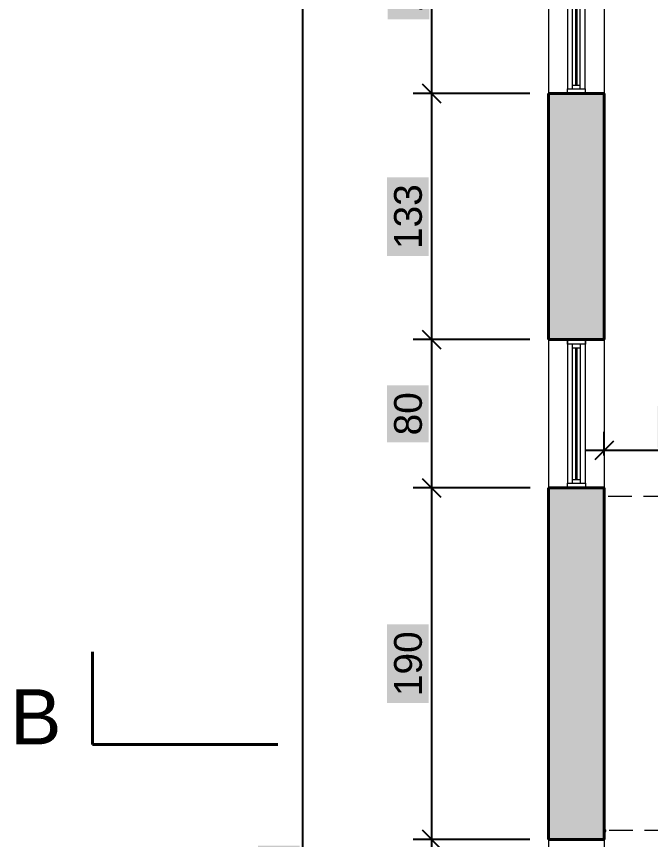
# Model space of a CAD drawing. Header units: inches. Extents: x 4350 to 28384, y -6772 to 993.
# Drawn here: x 23935.2 to 24277.3, y -3611.4 to -3167.4 of the extents above; entities that cross this region are included whole.
import ezdxf

# ---------------------------------------------------------------- set-up
doc = ezdxf.new("R2010")
doc.units = ezdxf.units.IN
doc.header["$MEASUREMENT"] = 0
doc.linetypes.add('TRATTEGGIATA2', pattern=[9.525, 6.35, -3.175])
for name, color, linetype, lineweight in [('INFISSI', 4, 'Continuous', 18), ('MURATURA_section_wall', 7, 'Continuous', 40), ('QUOTE', 3, 'Continuous', 9)]:
    doc.layers.add(name, color=color, linetype=linetype, lineweight=lineweight)
doc.styles.get("Standard").update_dxf_attribs({"font": 'arial.ttf'})
doc.dimstyles.new('ook', dxfattribs={"dimtxt": 15, "dimasz": 10, "dimexe": 10, "dimexo": 10, "dimgap": 5, "dimtad": 1, "dimtoh": 1, "dimdec": 0, "dimzin": 0, "dimdsep": 46, "dimtxsty": 'Standard', "dimblk": 'OBLIQUE', "dimcen": 0.09, "dimdle": 10, "dimadec": 0, "dimazin": 0, "dimtfac": 1, "dimtdec": 0, "dimtofl": 0, "dimtmove": 0, "dimatfit": 3, "dimldrblk": 'OBLIQUE', "dimfxl": 1, "dimtfill": 2, "dimtfillclr": 1, "dimtolj": 1, "dimtzin": 0, "dimarcsym": 0})

# ---------------------------------------------------------------- blocks, each defined once
blk = doc.blocks.new('_Oblique')
at = {"color": 0, "linetype": 'ByBlock', "lineweight": -2}
blk.add_line((-0.5, -0.5), (0.5, 0.5), dxfattribs=at)
blk = doc.blocks.new('*D41')
at = {"layer": 'Defpoints', "color": 0, "transparency": 16777216}
for p in [(24222.04, -2997.18), (24089.52, -4286.48), (24222.25, -4286.48)]:
    blk.add_point(p, dxfattribs=at)
at = {"layer": 'QUOTE', "color": 0, "lineweight": -2, "transparency": 16777216}
for p, q in [((24089.52, -2987.18), (24089.52, -4296.48)), ((24212.04, -2997.18), (24079.52, -2997.18)), ((24212.25, -4286.48), (24079.52, -4286.48))]:
    blk.add_line(p, q, dxfattribs=at)
at = {"layer": 'QUOTE', "color": 0, "lineweight": -2, "transparency": 16777216, "xscale": 10, "yscale": 10, "zscale": 10}
for p, rotation in [((24089.52, -2997.18), 90), ((24089.52, -4286.48), 270)]:
    blk.add_blockref('_Oblique', p, dxfattribs=dict(at, rotation=rotation))
at = {"layer": 'QUOTE', "color": 0, "transparency": 16777216, "insert": (24076.85, -3641.83), "char_height": 15, "attachment_point": 5, "rotation": 90, "bg_fill": 1, "box_fill_scale": 1.25, "bg_fill_color": 1, "bg_fill_transparency": 0}
blk.add_mtext('\\A1;1300', dxfattribs=at)
blk = doc.blocks.new('*D48')
at = {"layer": 'Defpoints', "color": 0, "transparency": 16777216}
for p in [(24222.25, -3209.01), (24159.19, -3341.74), (24222.25, -3341.74)]:
    blk.add_point(p, dxfattribs=at)
at = {"layer": 'QUOTE', "color": 0, "lineweight": -2, "transparency": 16777216}
for p, q in [((24159.19, -3199.01), (24159.19, -3351.74)), ((24212.25, -3209.01), (24149.19, -3209.01)), ((24212.25, -3341.74), (24149.19, -3341.74))]:
    blk.add_line(p, q, dxfattribs=at)
at = {"layer": 'QUOTE', "color": 0, "lineweight": -2, "transparency": 16777216, "xscale": 10, "yscale": 10, "zscale": 10}
for p, rotation in [((24159.19, -3209.01), 90), ((24159.19, -3341.74), 270)]:
    blk.add_blockref('_Oblique', p, dxfattribs=dict(at, rotation=rotation))
at = {"layer": 'QUOTE', "color": 0, "transparency": 16777216, "insert": (24146.52, -3275.38), "char_height": 15, "attachment_point": 5, "rotation": 90, "bg_fill": 1, "box_fill_scale": 1.25, "bg_fill_color": 1, "bg_fill_transparency": 0}
blk.add_mtext('\\A1;133', dxfattribs=at)
blk = doc.blocks.new('*D49')
at = {"layer": 'Defpoints', "color": 0, "transparency": 16777216}
for p in [(24222.33, -3421.74), (24159.19, -3611.39), (24222.25, -3611.39)]:
    blk.add_point(p, dxfattribs=at)
at = {"layer": 'QUOTE', "color": 0, "lineweight": -2, "transparency": 16777216}
for p, q in [((24159.19, -3411.74), (24159.19, -3621.39)), ((24212.33, -3421.74), (24149.19, -3421.74)), ((24212.25, -3611.39), (24149.19, -3611.39))]:
    blk.add_line(p, q, dxfattribs=at)
at = {"layer": 'QUOTE', "color": 0, "lineweight": -2, "transparency": 16777216, "xscale": 10, "yscale": 10, "zscale": 10}
for p, rotation in [((24159.19, -3421.74), 90), ((24159.19, -3611.39), 270)]:
    blk.add_blockref('_Oblique', p, dxfattribs=dict(at, rotation=rotation))
at = {"layer": 'QUOTE', "color": 0, "transparency": 16777216, "insert": (24146.53, -3516.56), "char_height": 15, "attachment_point": 5, "rotation": 90, "bg_fill": 1, "box_fill_scale": 1.25, "bg_fill_color": 1, "bg_fill_transparency": 0}
blk.add_mtext('\\A1;190', dxfattribs=at)
blk = doc.blocks.new('*D50')
at = {"layer": 'Defpoints', "color": 0, "transparency": 16777216}
for p in [(24222.25, -3611.39), (24159.19, -3952), (24222.25, -3952)]:
    blk.add_point(p, dxfattribs=at)
at = {"layer": 'QUOTE', "color": 0, "lineweight": -2, "transparency": 16777216}
for p, q in [((24159.19, -3601.39), (24159.19, -3962)), ((24212.25, -3611.39), (24149.19, -3611.39)), ((24212.25, -3952), (24149.19, -3952))]:
    blk.add_line(p, q, dxfattribs=at)
at = {"layer": 'QUOTE', "color": 0, "lineweight": -2, "transparency": 16777216, "xscale": 10, "yscale": 10, "zscale": 10}
for p, rotation in [((24159.19, -3611.39), 90), ((24159.19, -3952), 270)]:
    blk.add_blockref('_Oblique', p, dxfattribs=dict(at, rotation=rotation))
at = {"layer": 'QUOTE', "color": 0, "transparency": 16777216, "insert": (24146.52, -3781.7), "char_height": 15, "attachment_point": 5, "rotation": 90, "bg_fill": 1, "box_fill_scale": 1.25, "bg_fill_color": 1, "bg_fill_transparency": 0}
blk.add_mtext('\\A1;341', dxfattribs=at)
blk = doc.blocks.new('*D92')
at = {"layer": 'Defpoints', "color": 0, "transparency": 16777216}
for p in [(24252.33, -3401.53), (24252.33, -3414.27), (24352.25, -3414.27)]:
    blk.add_point(p, dxfattribs=at)
at = {"layer": 'QUOTE', "color": 0, "lineweight": -2, "transparency": 16777216}
for p, q in [((24252.33, -3404.27), (24252.33, -3391.53)), ((24352.25, -3404.27), (24352.25, -3391.53)), ((24362.25, -3401.53), (24242.33, -3401.53))]:
    blk.add_line(p, q, dxfattribs=at)
at = {"layer": 'QUOTE', "color": 0, "lineweight": -2, "transparency": 16777216, "xscale": 10, "yscale": 10, "zscale": 10, "rotation": 180}
blk.add_blockref('_Oblique', (24252.33, -3401.53), dxfattribs=at)
at = {"layer": 'QUOTE', "color": 0, "lineweight": -2, "transparency": 16777216, "xscale": 10, "yscale": 10, "zscale": 10}
blk.add_blockref('_Oblique', (24352.25, -3401.53), dxfattribs=at)
at = {"layer": 'QUOTE', "color": 0, "transparency": 16777216, "insert": (24302.29, -3388.87), "char_height": 15, "attachment_point": 5, "bg_fill": 1, "box_fill_scale": 1.25, "bg_fill_color": 1, "bg_fill_transparency": 0}
blk.add_mtext('\\A1;100', dxfattribs=at)
blk = doc.blocks.new('*D93')
at = {"layer": 'Defpoints', "color": 0, "transparency": 16777216}
for p in [(24222.25, -3086.59), (24159.19, -3209.01), (24222.25, -3209.01)]:
    blk.add_point(p, dxfattribs=at)
at = {"layer": 'QUOTE', "color": 0, "lineweight": -2, "transparency": 16777216}
for p, q in [((24159.19, -3076.59), (24159.19, -3219.01)), ((24212.25, -3086.59), (24149.19, -3086.59)), ((24212.25, -3209.01), (24149.19, -3209.01))]:
    blk.add_line(p, q, dxfattribs=at)
at = {"layer": 'QUOTE', "color": 0, "lineweight": -2, "transparency": 16777216, "xscale": 10, "yscale": 10, "zscale": 10}
for p, rotation in [((24159.19, -3086.59), 90), ((24159.19, -3209.01), 270)]:
    blk.add_blockref('_Oblique', p, dxfattribs=dict(at, rotation=rotation))
at = {"layer": 'QUOTE', "color": 0, "transparency": 16777216, "insert": (24146.66, -3147.8), "char_height": 15, "attachment_point": 5, "rotation": 90, "bg_fill": 1, "box_fill_scale": 1.25, "bg_fill_color": 1, "bg_fill_transparency": 0}
blk.add_mtext('\\A1;122', dxfattribs=at)
blk = doc.blocks.new('*D95')
at = {"layer": 'Defpoints', "color": 0, "transparency": 16777216}
for p in [(24222.25, -3341.74), (24159.19, -3421.74), (24222.33, -3421.74)]:
    blk.add_point(p, dxfattribs=at)
at = {"layer": 'QUOTE', "color": 0, "lineweight": -2, "transparency": 16777216}
for p, q in [((24159.19, -3331.74), (24159.19, -3431.74)), ((24212.25, -3341.74), (24149.19, -3341.74)), ((24212.33, -3421.74), (24149.19, -3421.74))]:
    blk.add_line(p, q, dxfattribs=at)
at = {"layer": 'QUOTE', "color": 0, "lineweight": -2, "transparency": 16777216, "xscale": 10, "yscale": 10, "zscale": 10}
for p, rotation in [((24159.19, -3341.74), 90), ((24159.19, -3421.74), 270)]:
    blk.add_blockref('_Oblique', p, dxfattribs=dict(at, rotation=rotation))
at = {"layer": 'QUOTE', "color": 0, "transparency": 16777216, "insert": (24146.53, -3381.74), "char_height": 15, "attachment_point": 5, "rotation": 90, "bg_fill": 1, "box_fill_scale": 1.25, "bg_fill_color": 1, "bg_fill_transparency": 0}
blk.add_mtext('\\A1;80', dxfattribs=at)

msp = doc.modelspace()

# ---------------------------------------------------------------- hatches: boundary and pattern name
at = {"layer": 'MURATURA_section_wall'}
h = msp.add_hatch(color=256, dxfattribs=at)
h.dxf.hatch_style = 1
h.paths.add_polyline_path([(24252.25, -3209.01), (24222.25, -3209.01), (24222.25, -3341.74), (24232.53, -3341.74), (24232.53, -3341.73), (24232.53, -3341.73), (24242.13, -3341.73), (24252.25, -3341.74)])
h = msp.add_hatch(color=256, dxfattribs=at)
h.dxf.hatch_style = 1
h.paths.add_polyline_path([(24252.25, -3421.74), (24222.33, -3421.74), (24222.25, -3611.39), (24252.25, -3611.39)])

# ---------------------------------------------------------------- linework, layer by layer
at = {"layer": 'INFISSI'}
for p, q in [((24222.25, -3086.59), (24222.25, -3209.01)), ((24232.45, -3086.59), (24232.46, -3206.51)), ((24252.25, -3086.59), (24252.25, -3209.01)), ((24222.25, -3341.74), (24222.33, -3421.74)), ((24232.53, -3341.73), (24232.53, -3419.24)), ((24252.25, -3341.74), (24252.25, -3421.74)), ((24232.53, -3419.24), (24242.13, -3419.24)), ((24232.53, -3421.74), (24232.53, -3419.24)), ((24242.13, -3419.24), (24242.13, -3421.74)), ((24252.25, -3606.09), (24253.25, -3606.09)), ((24252.25, -3607.09), (24253.25, -3607.09)), ((24253.25, -3607.09), (24253.25, -3606.09)), ((24222.25, -3611.39), (24222.25, -3952)), ((24252.25, -3611.39), (24252.25, -3952))]:
    msp.add_line(p, q, dxfattribs=at)
at = {"layer": 'INFISSI', "lineweight": 0}
for p, q in [((24235.19, -3206.51), (24235.19, -3089.09)), ((24239.2, -3089.09), (24239.2, -3206.51)), ((24242.06, -3206.51), (24242.05, -3086.59)), ((24236.95, -3204.51), (24236.95, -3091.09)), ((24237.45, -3091.09), (24237.45, -3204.51)), ((24235.2, -3204.51), (24239.2, -3204.51)), ((24232.45, -3209.01), (24232.45, -3206.51)), ((24232.45, -3206.51), (24242.05, -3206.51)), ((24242.05, -3206.51), (24242.05, -3209.01)), ((24242.13, -3419.24), (24242.13, -3341.73)), ((24235.27, -3419.24), (24235.27, -3344.23)), ((24235.28, -3346.23), (24239.28, -3346.23)), ((24235.28, -3346.23), (24239.28, -3346.23)), ((24237.03, -3417.24), (24237.03, -3346.23)), ((24237.53, -3346.23), (24237.53, -3417.24)), ((24239.28, -3344.23), (24239.28, -3419.24)), ((24235.28, -3417.24), (24239.28, -3417.24)), ((24232.53, -3421.74), (24232.53, -3419.24)), ((24232.53, -3419.24), (24242.13, -3419.24)), ((24242.13, -3419.24), (24242.13, -3421.74))]:
    msp.add_line(p, q, dxfattribs=at)
at = {"layer": 'INFISSI', "linetype": 'TRATTEGGIATA2', "ltscale": 2}
for p, q in [((24305.24, -3426.34), (24253.25, -3426.34)), ((24305.76, -3606.59), (24253.25, -3606.59))]:
    msp.add_line(p, q, dxfattribs=at)
at = {"layer": 'INFISSI', "lineweight": 0}
msp.add_lwpolyline([(24232.53, -3344.23), (24232.53, -3341.73), (24242.13, -3341.73), (24242.13, -3344.23)], close=True, dxfattribs=at)
at = {"layer": 'INFISSI'}
msp.add_lwpolyline([(24232.53, -3341.73), (24242.13, -3341.73), (24242.13, -3344.23), (24232.53, -3344.23)], close=True, dxfattribs=at)
at = {"layer": 'MURATURA_section_wall'}
for p, q in [((24222.25, -3341.74), (24222.25, -3209.01)), ((24252.25, -3209.01), (24222.25, -3209.01)), ((24252.25, -3341.74), (24252.25, -3209.01)), ((24252.25, -3341.74), (24222.25, -3341.74)), ((24236.75, -3341.74), (24237.75, -3341.74)), ((24222.33, -3421.74), (24222.25, -3611.39)), ((24252.33, -3421.74), (24222.33, -3421.74)), ((24252.25, -3611.39), (24252.25, -3421.74)), ((23976.2, -3560.07), (23976.2, -3510.07)), ((23976.2, -3560.07), (24076.2, -3560.07)), ((24222.25, -3611.39), (24252.25, -3611.39)), ((24252.25, -3610.88), (24252.25, -3611.39))]:
    msp.add_line(p, q, dxfattribs=at)

# ---------------------------------------------------------------- texts
msp.add_text('B', height=29.74, rotation=360, dxfattribs=at).set_placement((23931.78, -3560.07))

# ---------------------------------------------------------------- dimensions: what is measured, and where the dimension line sits
at = {"layer": 'QUOTE'}
dim = msp.add_linear_dim(base=(24089.52, -4286.48), p1=(24222.04, -2997.18), p2=(24222.25, -4286.48), angle=90, text='1300', dimstyle='ook', dxfattribs=at)
dim.commit()
dim.dimension.update_dxf_attribs({"geometry": '*D41', "text_midpoint": (24076.85, -3641.83)})
for base, p1, p2, picture, middle in [((24159.19, -3209.01), (24222.25, -3086.59), (24222.25, -3209.01), '*D93', (24146.66, -3147.8)), ((24159.19, -3341.74), (24222.25, -3209.01), (24222.25, -3341.74), '*D48', (24146.52, -3275.38)), ((24159.19, -3421.74), (24222.25, -3341.74), (24222.33, -3421.74), '*D95', (24146.53, -3381.74)), ((24159.19, -3611.39), (24222.33, -3421.74), (24222.25, -3611.39), '*D49', (24146.53, -3516.56)), ((24159.19, -3952), (24222.25, -3611.39), (24222.25, -3952), '*D50', (24146.52, -3781.7))]:
    dim = msp.add_linear_dim(base=base, p1=p1, p2=p2, angle=90, dimstyle='ook', dxfattribs=at)
    dim.commit()
    dim.dimension.update_dxf_attribs({"geometry": picture, "text_midpoint": middle})
dim = msp.add_linear_dim(base=(24252.33, -3401.53), p1=(24352.25, -3414.27), p2=(24252.33, -3414.27), dimstyle='ook', dxfattribs=at)
dim.commit()
dim.dimension.update_dxf_attribs({"geometry": '*D92', "text_midpoint": (24302.29, -3388.87)})

doc.saveas('drawing.dxf')
